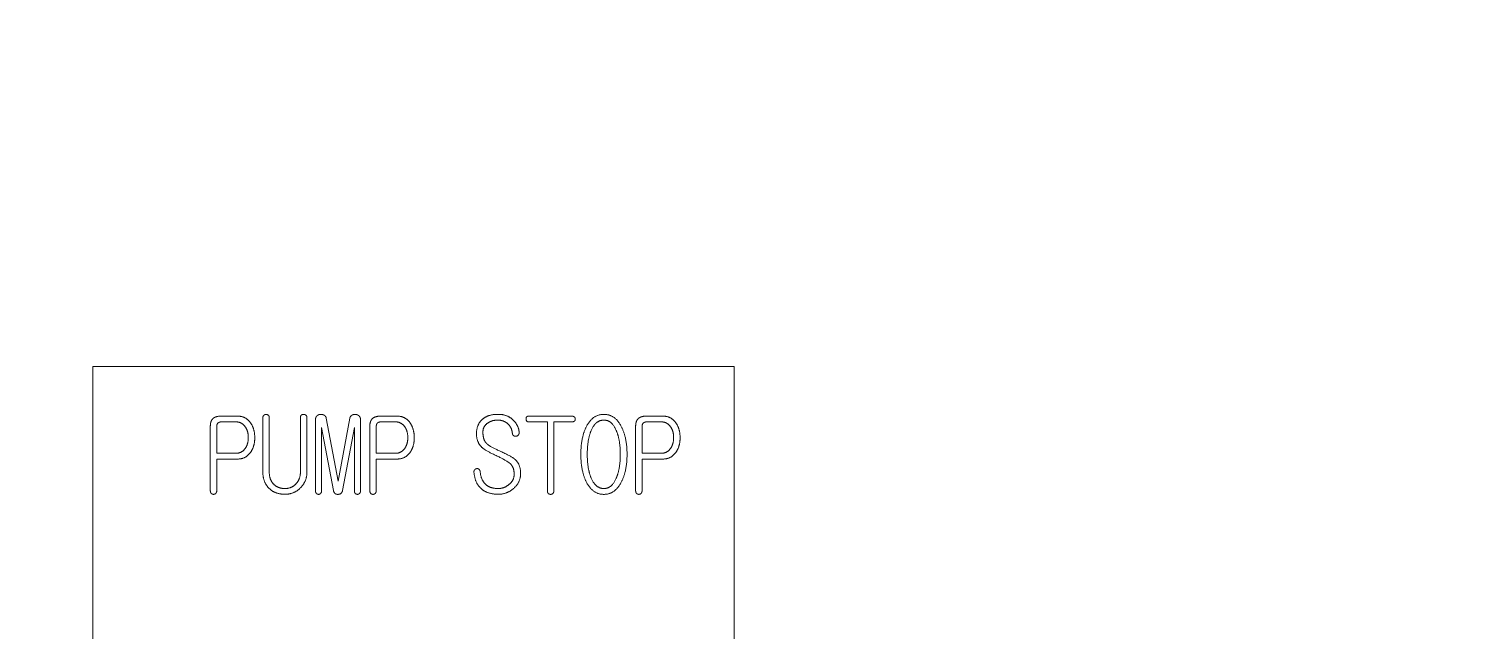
# Model space of a CAD drawing. Header units: inches. Extents: x 0 to 18221, y 0 to 6752.
# Drawn here: x 11212.3 to 11303, y 565.9 to 603.4 of the extents above; entities that cross this region are included whole.
import ezdxf

# ---------------------------------------------------------------- set-up
doc = ezdxf.new("R2010")
doc.units = ezdxf.units.IN
doc.header["$MEASUREMENT"] = 0
doc.layers.add('REMOTE_CONTROLBOX$0$가시적인 것(ISO)', color=3, linetype='Continuous', lineweight=5)
doc.layers.add('REMOTE_CONTROLBOX$0$기호(ISO)', color=5, linetype='Continuous', lineweight=5)
doc.styles.add('REMOTE_CONTROLBOX$0$치수 텍스트_PSTEK_POSCO', font='isocp.shx')
doc.dimstyles.new('REMOTE_CONTROLBOX$0$치수_PSTEK_POSCO$7', dxfattribs={"dimscale": 2, "dimtxt": 6, "dimasz": 2.5, "dimexe": 2, "dimexo": 2.5, "dimgap": 1, "dimtad": 1, "dimrnd": 1e-08, "dimdsep": 46, "dimtxsty": 'REMOTE_CONTROLBOX$0$치수 텍스트_PSTEK_POSCO', "dimcen": 0.09, "dimdle": 10, "dimclrd": 7, "dimclre": 7, "dimclrt": 2, "dimadec": 1, "dimazin": 2, "dimtfac": 1, "dimtmove": 0, "dimatfit": 3, "dimfxl": 1, "dimtolj": 1, "dimlwd": -1, "dimlwe": -1, "dimarcsym": 0})

msp = doc.modelspace()

# ---------------------------------------------------------------- linework, layer by layer
at = {"layer": 'REMOTE_CONTROLBOX$0$가시적인 것(ISO)'}
for p, q in [((11216.2684, 582.3611), (11256.2684, 582.3611)), ((11216.2684, 547.3611), (11216.2684, 582.3611)), ((11256.2684, 582.3611), (11256.2684, 547.3611)), ((11223.5922, 574.6099), (11223.5922, 578.6254)), ((11223.9937, 578.6125), (11223.9937, 576.9415)), ((11224.2658, 579.2601), (11225.2956, 579.2601)), ((11225.179, 578.9039), (11224.3176, 578.9039)), ((11226.8694, 575.7498), (11226.8694, 579.1565)), ((11227.2709, 579.1565), (11227.2709, 575.7368)), ((11229.214, 575.7951), (11229.214, 579.1954)), ((11229.6155, 579.1824), (11229.6155, 575.7627)), ((11230.1531, 574.584), (11230.1531, 579.0529)), ((11230.5287, 578.5542), (11230.5287, 574.584)), ((11231.2735, 574.6228), (11230.5287, 578.5542)), ((11230.8266, 579.1241), (11231.5585, 575.1993)), ((11231.5585, 575.1993), (11232.2904, 579.1241)), ((11232.5818, 578.5542), (11231.8435, 574.6228)), ((11232.5818, 574.584), (11232.5818, 578.5542)), ((11232.9575, 579.0529), (11232.9575, 574.584)), ((11233.5404, 574.6099), (11233.5404, 578.6254)), ((11233.9419, 578.6125), (11233.9419, 576.9415)), ((11234.214, 579.2601), (11235.2437, 579.2601)), ((11235.1272, 578.9039), (11234.2658, 578.9039)), ((11241.4937, 579.3702), (11241.5715, 579.3702)), ((11243.4432, 579.2601), (11246.1505, 579.2601)), ((11244.6155, 578.9039), (11243.4432, 578.9039)), ((11244.6155, 574.584), (11244.6155, 578.9039)), ((11245.0171, 578.9039), (11245.0171, 574.584)), ((11246.1505, 578.9039), (11245.0171, 578.9039)), ((11250.1207, 574.6099), (11250.1207, 578.6254)), ((11250.5222, 578.6125), (11250.5222, 576.9415)), ((11250.7943, 579.2601), (11251.8241, 579.2601)), ((11251.7075, 578.9039), (11250.8461, 578.9039)), ((11223.9937, 576.9415), (11225.179, 576.9415)), ((11233.9419, 576.9415), (11235.1272, 576.9415)), ((11241.4873, 576.7666), (11241.4225, 576.799)), ((11250.5222, 576.9415), (11251.7075, 576.9415)), ((11223.9937, 576.5853), (11223.9937, 574.6099)), ((11225.2956, 576.5853), (11223.9937, 576.5853)), ((11233.9419, 576.5853), (11233.9419, 574.6099)), ((11235.2437, 576.5853), (11233.9419, 576.5853)), ((11250.5222, 576.5853), (11250.5222, 574.6099)), ((11251.8241, 576.5853), (11250.5222, 576.5853))]:
    msp.add_line(p, q, dxfattribs=at)
for points in [[(11223.5922, 578.6254), (11223.5922, 578.9363), (11223.7412, 579.0917)], [(11223.7412, 579.0917), (11223.9095, 579.2601), (11224.2658, 579.2601)], [(11224.0585, 578.8197), (11223.9937, 578.7485), (11223.9937, 578.6125)], [(11224.3176, 578.9039), (11224.1362, 578.9039), (11224.0585, 578.8197)], [(11225.7684, 578.5995), (11225.5481, 578.9039), (11225.179, 578.9039)], [(11225.2956, 579.2601), (11225.8072, 579.2601), (11226.0987, 578.8456)], [(11225.9627, 577.9195), (11225.9627, 578.3275), (11225.7684, 578.5995)], [(11226.0987, 578.8456), (11226.3642, 578.47), (11226.3642, 577.913)], [(11226.8694, 579.1565), (11226.8694, 579.2537), (11226.9277, 579.312)], [(11226.9277, 579.312), (11226.986, 579.3638), (11227.0702, 579.3638)], [(11227.0702, 579.3638), (11227.1479, 579.3638), (11227.2062, 579.3184)], [(11227.2062, 579.3184), (11227.2709, 579.2601), (11227.2709, 579.1565)], [(11229.214, 579.1954), (11229.214, 579.2796), (11229.2722, 579.3314)], [(11229.2722, 579.3314), (11229.3305, 579.3702), (11229.4147, 579.3702)], [(11229.4147, 579.3702), (11229.4925, 579.3702), (11229.5507, 579.3184)], [(11229.5507, 579.3184), (11229.6155, 579.2731), (11229.6155, 579.1824)], [(11230.1531, 579.0529), (11230.1531, 579.1954), (11230.2437, 579.2796)], [(11230.2437, 579.2796), (11230.3279, 579.3573), (11230.4575, 579.3702)], [(11230.4575, 579.3702), (11230.587, 579.3767), (11230.6906, 579.3184)], [(11230.6906, 579.3184), (11230.8007, 579.2537), (11230.8266, 579.1241)], [(11232.2904, 579.1241), (11232.3163, 579.2472), (11232.4264, 579.3184)], [(11232.4264, 579.3184), (11232.5235, 579.3767), (11232.6531, 579.3638)], [(11232.6531, 579.3638), (11232.7761, 579.3573), (11232.8603, 579.2796)], [(11232.8603, 579.2796), (11232.9575, 579.1954), (11232.9575, 579.0529)], [(11233.5404, 578.6254), (11233.5404, 578.9363), (11233.6893, 579.0917)], [(11233.6893, 579.0917), (11233.8577, 579.2601), (11234.214, 579.2601)], [(11234.0067, 578.8197), (11233.9419, 578.7485), (11233.9419, 578.6125)], [(11234.2658, 578.9039), (11234.0844, 578.9039), (11234.0067, 578.8197)], [(11235.7165, 578.5995), (11235.4963, 578.9039), (11235.1272, 578.9039)], [(11235.2437, 579.2601), (11235.7554, 579.2601), (11236.0469, 578.8456)], [(11235.9108, 577.9195), (11235.9108, 578.3275), (11235.7165, 578.5995)], [(11236.0469, 578.8456), (11236.3124, 578.47), (11236.3124, 577.913)], [(11240.1919, 578.1591), (11240.1919, 578.742), (11240.5676, 579.0658)], [(11240.5676, 579.0658), (11240.9238, 579.3702), (11241.4937, 579.3702)], [(11240.8785, 578.8197), (11240.5935, 578.606), (11240.5935, 578.2757)], [(11241.5132, 579.014), (11241.1505, 579.014), (11240.8785, 578.8197)], [(11242.1285, 578.8003), (11241.8694, 579.014), (11241.5132, 579.014)], [(11241.5715, 579.3702), (11242.122, 579.3702), (11242.4912, 579.0075)], [(11242.4329, 578.1785), (11242.4005, 578.5671), (11242.1285, 578.8003)], [(11242.4912, 579.0075), (11242.815, 578.6902), (11242.8538, 578.2627)], [(11243.2878, 579.0853), (11243.2813, 579.2601), (11243.4432, 579.2601)], [(11243.4432, 578.9039), (11243.2943, 578.9039), (11243.2878, 579.0853)], [(11246.1505, 579.2601), (11246.2347, 579.2601), (11246.2994, 579.2083)], [(11246.3124, 578.9622), (11246.2541, 578.9039), (11246.1505, 578.9039)], [(11246.2994, 579.2083), (11246.3513, 579.1565), (11246.3577, 579.0853)], [(11246.3577, 579.0853), (11246.3642, 579.014), (11246.3124, 578.9622)], [(11246.701, 576.8767), (11246.701, 577.9324), (11247.0507, 578.6125)], [(11247.0507, 578.6125), (11247.4393, 579.3702), (11248.1388, 579.3702)], [(11248.1388, 579.014), (11247.6272, 579.014), (11247.3487, 578.3664)], [(11248.1388, 579.3702), (11248.8383, 579.3702), (11249.2269, 578.6125)], [(11248.9095, 578.3664), (11248.6375, 579.014), (11248.1388, 579.014)], [(11249.2269, 578.6125), (11249.5831, 577.9324), (11249.5831, 576.8767)], [(11250.1207, 578.6254), (11250.1207, 578.9363), (11250.2697, 579.0917)], [(11250.2697, 579.0917), (11250.438, 579.2601), (11250.7943, 579.2601)], [(11250.587, 578.8197), (11250.5222, 578.7485), (11250.5222, 578.6125)], [(11250.8461, 578.9039), (11250.6647, 578.9039), (11250.587, 578.8197)], [(11252.2969, 578.5995), (11252.0766, 578.9039), (11251.7075, 578.9039)], [(11251.8241, 579.2601), (11252.3357, 579.2601), (11252.6272, 578.8456)], [(11252.4912, 577.9195), (11252.4912, 578.3275), (11252.2969, 578.5995)], [(11252.6272, 578.8456), (11252.8927, 578.47), (11252.8927, 577.913)], [(11225.7684, 577.2459), (11225.9627, 577.5244), (11225.9627, 577.9195)], [(11226.3642, 577.913), (11226.3642, 577.3689), (11226.0987, 576.9998)], [(11235.7165, 577.2459), (11235.9108, 577.5244), (11235.9108, 577.9195)], [(11236.3124, 577.913), (11236.3124, 577.3689), (11236.0469, 576.9998)], [(11240.5352, 577.3107), (11240.1919, 577.628), (11240.1919, 578.1591)], [(11240.5935, 578.2757), (11240.5935, 577.8223), (11240.7748, 577.6086)], [(11242.5106, 578.0425), (11242.4393, 578.0879), (11242.4329, 578.1785)], [(11242.6595, 578.0037), (11242.5754, 577.9972), (11242.5106, 578.0425)], [(11242.802, 578.0814), (11242.7502, 578.0166), (11242.6595, 578.0037)], [(11242.8538, 578.2627), (11242.8603, 578.1526), (11242.802, 578.0814)], [(11247.3487, 578.3664), (11247.1026, 577.7835), (11247.1026, 576.8767)], [(11249.1621, 576.8767), (11249.1621, 577.7835), (11248.9095, 578.3664)], [(11252.2969, 577.2459), (11252.4912, 577.5244), (11252.4912, 577.9195)], [(11252.8927, 577.913), (11252.8927, 577.3689), (11252.6272, 576.9998)], [(11225.179, 576.9415), (11225.5481, 576.9415), (11225.7684, 577.2459)], [(11226.0987, 576.9998), (11225.8072, 576.5853), (11225.2956, 576.5853)], [(11235.1272, 576.9415), (11235.4963, 576.9415), (11235.7165, 577.2459)], [(11236.0469, 576.9998), (11235.7554, 576.5853), (11235.2437, 576.5853)], [(11241.4225, 576.799), (11240.7554, 577.1099), (11240.5352, 577.3107)], [(11240.7748, 577.6086), (11240.9562, 577.3949), (11241.565, 577.1228)], [(11242.2969, 576.3003), (11242.1155, 576.4687), (11241.4873, 576.7666)], [(11241.565, 577.1228), (11242.3616, 576.7731), (11242.5948, 576.5658)], [(11247.0507, 575.1474), (11246.701, 575.8275), (11246.701, 576.8767)], [(11247.1026, 576.8767), (11247.1026, 575.9765), (11247.3487, 575.3936)], [(11248.9095, 575.3936), (11249.1621, 575.9765), (11249.1621, 576.8767)], [(11249.5831, 576.8767), (11249.5831, 575.8275), (11249.2269, 575.1474)], [(11251.7075, 576.9415), (11252.0766, 576.9415), (11252.2969, 577.2459)], [(11252.6272, 576.9998), (11252.3357, 576.5853), (11251.8241, 576.5853)], [(11240.0365, 575.7498), (11240.0235, 575.8534), (11240.0818, 575.9182)], [(11240.0818, 575.9182), (11240.1336, 575.9765), (11240.2114, 575.9894)], [(11240.2114, 575.9894), (11240.2891, 575.9959), (11240.3474, 575.9506)], [(11240.3474, 575.9506), (11240.4121, 575.8923), (11240.4251, 575.7822)], [(11242.543, 575.6526), (11242.543, 576.0671), (11242.2969, 576.3003)], [(11242.5948, 576.5658), (11242.9445, 576.2614), (11242.9445, 575.6915)], [(11227.2062, 574.8107), (11226.8694, 575.1863), (11226.8694, 575.7498)], [(11227.2709, 575.7368), (11227.2709, 575.2899), (11227.543, 575.0179)], [(11227.543, 575.0179), (11227.815, 574.7459), (11228.2425, 574.7459)], [(11228.2425, 574.7459), (11228.6634, 574.7459), (11228.9355, 575.0373)], [(11228.9355, 575.0373), (11229.214, 575.3288), (11229.214, 575.7951)], [(11229.6155, 575.7627), (11229.6155, 575.2057), (11229.2334, 574.8107)], [(11240.5287, 574.7006), (11240.1013, 575.0438), (11240.0365, 575.7498)], [(11240.4251, 575.7822), (11240.4769, 575.2446), (11240.7943, 574.9791)], [(11240.7943, 574.9791), (11241.0728, 574.7459), (11241.552, 574.7459)], [(11241.552, 574.7459), (11241.8759, 574.7459), (11242.1738, 574.9596)], [(11242.1738, 574.9596), (11242.543, 575.2187), (11242.543, 575.6526)], [(11242.9445, 575.6915), (11242.9445, 575.1086), (11242.4782, 574.7265)], [(11248.1388, 574.3832), (11247.4393, 574.3832), (11247.0507, 575.1474)], [(11247.3487, 575.3936), (11247.6272, 574.7459), (11248.1388, 574.7459)], [(11248.1388, 574.7459), (11248.6375, 574.7459), (11248.9095, 575.3936)], [(11249.2269, 575.1474), (11248.8383, 574.3832), (11248.1388, 574.3832)], [(11223.6505, 574.4415), (11223.5922, 574.5063), (11223.5922, 574.6099)], [(11223.793, 574.3832), (11223.7088, 574.3832), (11223.6505, 574.4415)], [(11223.929, 574.4415), (11223.8707, 574.3832), (11223.793, 574.3832)], [(11223.9937, 574.6099), (11223.9937, 574.5063), (11223.929, 574.4415)], [(11228.236, 574.3897), (11227.5754, 574.3897), (11227.2062, 574.8107)], [(11229.2334, 574.8107), (11228.8383, 574.3897), (11228.236, 574.3897)], [(11230.2114, 574.435), (11230.1531, 574.4933), (11230.1531, 574.584)], [(11230.3409, 574.3832), (11230.2632, 574.3832), (11230.2114, 574.435)], [(11230.464, 574.435), (11230.4121, 574.3832), (11230.3409, 574.3832)], [(11230.5287, 574.584), (11230.5287, 574.4933), (11230.464, 574.435)], [(11231.552, 574.3832), (11231.3189, 574.3767), (11231.2735, 574.6228)], [(11231.8435, 574.6228), (11231.7787, 574.3832), (11231.552, 574.3832)], [(11232.6401, 574.435), (11232.5818, 574.4933), (11232.5818, 574.584)], [(11232.7697, 574.3832), (11232.6919, 574.3832), (11232.6401, 574.435)], [(11232.8927, 574.435), (11232.8409, 574.3832), (11232.7697, 574.3832)], [(11232.9575, 574.584), (11232.9575, 574.4933), (11232.8927, 574.435)], [(11233.5987, 574.4415), (11233.5404, 574.5063), (11233.5404, 574.6099)], [(11233.7412, 574.3832), (11233.657, 574.3832), (11233.5987, 574.4415)], [(11233.8772, 574.4415), (11233.8189, 574.3832), (11233.7412, 574.3832)], [(11233.9419, 574.6099), (11233.9419, 574.5063), (11233.8772, 574.4415)], [(11241.565, 574.3897), (11240.9044, 574.3897), (11240.5287, 574.7006)], [(11242.4782, 574.7265), (11242.0702, 574.3897), (11241.565, 574.3897)], [(11244.6738, 574.435), (11244.6155, 574.4933), (11244.6155, 574.584)], [(11244.8163, 574.3832), (11244.7321, 574.3832), (11244.6738, 574.435)], [(11244.9523, 574.435), (11244.894, 574.3832), (11244.8163, 574.3832)], [(11245.0171, 574.584), (11245.0171, 574.4933), (11244.9523, 574.435)], [(11250.179, 574.4415), (11250.1207, 574.5063), (11250.1207, 574.6099)], [(11250.3215, 574.3832), (11250.2373, 574.3832), (11250.179, 574.4415)], [(11250.4575, 574.4415), (11250.3992, 574.3832), (11250.3215, 574.3832)], [(11250.5222, 574.6099), (11250.5222, 574.5063), (11250.4575, 574.4415)]]:
    msp.add_open_spline(points, degree=2, dxfattribs=at)

# ---------------------------------------------------------------- leaders
at = {"layer": 'REMOTE_CONTROLBOX$0$기호(ISO)', "color": 7, "annotation_type": 0, "has_hookline": 1, "hookline_direction": 0, "text_width": 167.575}
msp.add_leader([(11081.5135, 708.6611), (11129.3651, 391.6918), (11133.3914, 391.6918)], dimstyle='REMOTE_CONTROLBOX$0$치수_PSTEK_POSCO$7', override={"dimtad": 0}, dxfattribs=at)

doc.saveas('drawing.dxf')
